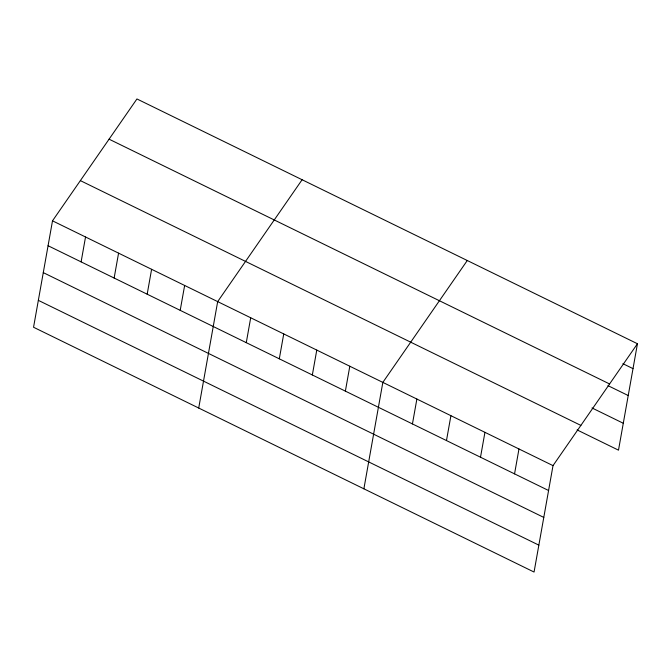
<?xml version="1.0" encoding="UTF-8"?>
<svg xmlns="http://www.w3.org/2000/svg" width="671" height="671" viewBox="0 0 671 671"><rect width="100%" height="100%" fill="white"/><g stroke="black" fill="none" stroke-linecap="round" stroke-linejoin="round"><path stroke-width="1.01" d="M52.506 220.834L33.55 327.255L534.057 572.044L553.013 465.624L637.45 343.745L136.943 98.956L52.506 220.834L553.013 465.624M81.107 261.883L85.536 236.997M114.137 278.037L118.574 253.152M147.175 294.192L151.604 269.306M180.205 310.346L184.642 285.46M198.717 408.035L217.672 301.615L302.109 179.736M246.274 342.663L250.702 317.777M279.304 358.817L283.741 333.932M312.342 374.972L316.771 350.086M345.372 391.126L349.809 366.24M363.883 488.815L382.839 382.395L467.276 260.516M412.439 423.929L416.876 399.044M446.475 440.579L450.912 415.685M480.511 457.219L484.94 432.334M514.548 473.869L518.977 448.974M637.45 343.745L618.494 450.166L577.102 429.918M622.898 363.682L633.013 368.631M109.079 139.174L609.587 383.963M607.985 385.64L628.224 395.538M592.015 407.96L623.284 423.258M80.369 180.616L580.876 425.406M48.077 245.729L548.576 490.509M43.279 272.627L543.787 517.416M38.339 300.348L538.847 545.137"/></g></svg>
